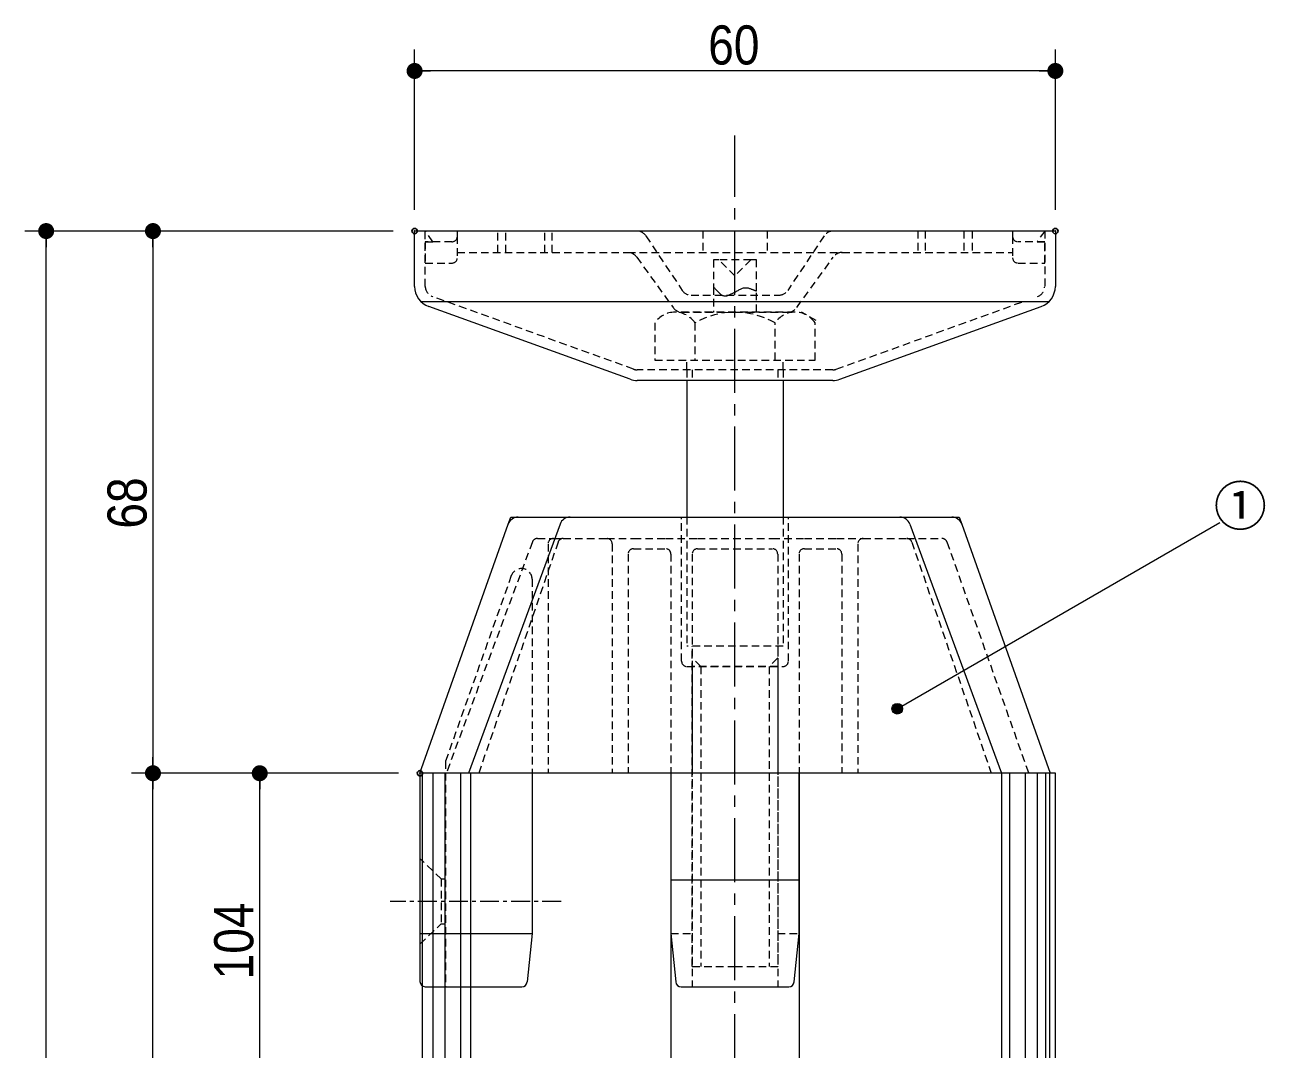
# Model space of a CAD drawing. Units: millimetres on the paper. Extents: x -396 to 396, y -304 to 304.
# Drawn here: x -245.2 to -129.1, y -39.4 to 56.5 of the extents above; entities that cross this region are included whole.
import ezdxf
from ezdxf.enums import TextEntityAlignment as Align

# ---------------------------------------------------------------- set-up
doc = ezdxf.new("R2010")
doc.units = ezdxf.units.MM
doc.header["$PDMODE"] = 32
doc.header["$PDSIZE"] = 0.5
for name, pattern in [('USER1', [2.91, 1.76, -0.4, 0.35, -0.4]), ('USER2', [1.11, 0.71, -0.4]), ('USER3', [10.5, 8, -0.5, 0.5, -0.5, 0.5, -0.5]), ('USER4', [9.172222, 5.997222, -1.058333, 1.058333, -1.058333])]:
    doc.linetypes.add(name, pattern=pattern)
for name, color, linetype, lineweight in [('0-0_2寸法-1', 7, 'Continuous', 15), ('0-1_0', 7, 'Continuous', 25), ('0-4_2寸法-3', 7, 'Continuous', 15), ('0-5_3一般', 7, 'USER2', 15)]:
    doc.layers.add(name, color=color, linetype=linetype, lineweight=lineweight)
doc.layers.add('0-2_Defpoints', color=7, linetype='Continuous')
doc.styles.add('ＭＳ Ｐゴシック', font='')
doc.styles.get('ＭＳ Ｐゴシック').set_extended_font_data('MS PGothic')

# ---------------------------------------------------------------- blocks, each defined once
blk = doc.blocks.new('_Dot')
at = {"layer": '0-1_0'}
blk.add_line((-0.5, 0), (-1, 0), dxfattribs=at)
for points in [[(0, 0), (-0.5, 0), (-0.4961, 0.0627)], [(0, 0), (-0.4961, -0.0627), (-0.5, 0)], [(0, 0), (-0.4961, 0.0627), (-0.4843, 0.1243)], [(0, 0), (-0.4843, -0.1243), (-0.4961, -0.0627)], [(0, 0), (-0.4843, 0.1243), (-0.4649, 0.1841)], [(0, 0), (-0.4649, -0.1841), (-0.4843, -0.1243)], [(0, 0), (-0.4649, 0.1841), (-0.4382, 0.2409)], [(0, 0), (-0.4382, -0.2409), (-0.4649, -0.1841)], [(0, 0), (-0.4382, 0.2409), (-0.4045, 0.2939)], [(0, 0), (-0.4045, -0.2939), (-0.4382, -0.2409)], [(0, 0), (-0.4045, 0.2939), (-0.3645, 0.3423)], [(0, 0), (-0.3645, -0.3423), (-0.4045, -0.2939)], [(0, 0), (-0.3645, 0.3423), (-0.3187, 0.3853)], [(0, 0), (-0.3187, -0.3853), (-0.3645, -0.3423)], [(0, 0), (-0.3187, 0.3853), (-0.2679, 0.4222)], [(0, 0), (-0.2679, -0.4222), (-0.3187, -0.3853)], [(0, 0), (-0.2679, 0.4222), (-0.2129, 0.4524)], [(0, 0), (-0.2129, -0.4524), (-0.2679, -0.4222)], [(0, 0), (-0.2129, 0.4524), (-0.1545, 0.4755)], [(0, 0), (-0.1545, -0.4755), (-0.2129, -0.4524)], [(0, 0), (-0.1545, 0.4755), (-0.0937, 0.4911)], [(0, 0), (-0.0937, -0.4911), (-0.1545, -0.4755)], [(0, 0), (-0.0937, 0.4911), (-0.0314, 0.499)], [(0, 0), (-0.0314, -0.499), (-0.0937, -0.4911)], [(0, 0), (-0.0314, 0.499), (0.0314, 0.499)], [(0, 0), (0.0314, -0.499), (-0.0314, -0.499)], [(0, 0), (0.0314, 0.499), (0.0937, 0.4911)], [(0, 0), (0.0937, 0.4911), (0.1545, 0.4755)], [(0, 0), (0.1545, 0.4755), (0.2129, 0.4524)], [(0, 0), (0.2129, 0.4524), (0.2679, 0.4222)], [(0, 0), (0.2679, 0.4222), (0.3187, 0.3853)], [(0, 0), (0.3187, 0.3853), (0.3645, 0.3423)], [(0, 0), (0.3645, 0.3423), (0.4045, 0.2939)], [(0, 0), (0.4045, 0.2939), (0.4382, 0.2409)], [(0, 0), (0.4382, 0.2409), (0.4649, 0.1841)], [(0, 0), (0.4649, 0.1841), (0.4843, 0.1243)], [(0, 0), (0.4843, 0.1243), (0.4961, 0.0627)], [(0, 0), (0.4961, 0.0627), (0.5, 0)], [(0, 0), (0.0937, -0.4911), (0.0314, -0.499)], [(0, 0), (0.1545, -0.4755), (0.0937, -0.4911)], [(0, 0), (0.2129, -0.4524), (0.1545, -0.4755)], [(0, 0), (0.2679, -0.4222), (0.2129, -0.4524)], [(0, 0), (0.3187, -0.3853), (0.2679, -0.4222)], [(0, 0), (0.3645, -0.3423), (0.3187, -0.3853)], [(0, 0), (0.4045, -0.2939), (0.3645, -0.3423)], [(0, 0), (0.4382, -0.2409), (0.4045, -0.2939)], [(0, 0), (0.4649, -0.1841), (0.4382, -0.2409)], [(0, 0), (0.4843, -0.1243), (0.4649, -0.1841)], [(0, 0), (0.4961, -0.0627), (0.4843, -0.1243)], [(0, 0), (0.5, 0), (0.4961, -0.0627)]]:
    blk.add_solid(points, dxfattribs=at)
blk = doc.blocks.new('グループ-16')
at = {"layer": '0-5_3一般'}
for p, q in [((-9.179, 37.22), (-26, 37.22)), ((-22.2, 35.22), (-22.2, 37.22)), ((-21.444, 35.22), (-21.444, 37.22)), ((-17.8, 35.22), (-17.8, 37.22)), ((-17.119, 35.22), (-17.119, 37.22)), ((0, 37.22), (-9.179, 37.22)), ((-3, 37.22), (-3, 35.22)), ((9.179, 37.22), (0, 37.22)), ((3, 37.22), (3, 35.22)), ((26, 37.22), (9.179, 37.22)), ((17.119, 37.22), (17.119, 35.22)), ((17.8, 37.22), (17.8, 35.22)), ((21.444, 37.22), (21.444, 35.22)), ((22.2, 37.22), (22.2, 35.22)), ((26, 37.22), (26, 36.72)), ((-29, 36.22), (-29, 34.22)), ((-26.5, 36.22), (-29, 36.22)), ((-8.347, 36.775), (-4.941, 31.665)), ((8.347, 36.775), (4.941, 31.665)), ((26, 36.72), (26, 34.72)), ((29, 36.22), (26.5, 36.22)), ((29, 34.22), (29, 36.22)), ((-26, 35.22), (-10.035, 35.22)), ((10.035, 35.22), (26, 35.22)), ((-29, 34.22), (-26.5, 34.22)), ((-9.203, 34.775), (-5.797, 30.065)), ((5.797, 30.065), (9.203, 34.775)), ((26.5, 34.22), (29, 34.22)), ((-4.109, 31.22), (4.109, 31.22)), ((-4.965, 29.62), (0, 29.62)), ((0, 29.62), (4.965, 29.62))]:
    blk.add_line(p, q, dxfattribs=at)
for points in [[(-26, 37.22), (-26, 36.72), (-26, 34.72)], [(-10.035, 35.22), (0, 35.22), (10.035, 35.22)]]:
    blk.add_lwpolyline(points, dxfattribs=at)
for centre, radius, start, end in [((-9.179, 36.22), 1, 33.69007, 90), ((9.179, 36.22), 1, 90, 146.30993), ((-26.5, 36.72), 0.5, 270, 0), ((26.5, 36.72), 0.5, 180, 270), ((-10.035, 34.22), 1, 33.69007, 90), ((10.035, 34.22), 1, 90, 146.30993), ((-26.5, 34.72), 0.5, 270, 0), ((26.5, 34.72), 0.5, 180, 270), ((-4.109, 32.22), 1, 213.69007, 270), ((4.109, 32.22), 1, 270, 326.30993), ((-4.965, 30.62), 1, 213.69007, 270), ((4.965, 30.62), 1, 270, 326.30993)]:
    blk.add_arc(centre, radius, start, end, dxfattribs=at)
blk = doc.blocks.new('グループ-17')
at = {"layer": '0-5_3一般', "linetype": 'Continuous'}
for p, q in [((-29.5, -13.577), (-21.236, 9.757)), ((-16.382, 9.769), (-24.967, -13.577)), ((-21, 10.423), (-20.293, 10.423)), ((-20.293, 10.423), (20.293, 10.423)), ((16.382, 9.769), (24.967, -13.577)), ((21.236, 9.757), (29.5, -13.577)), ((-29.5, -13.577), (-29.5, -33.077)), ((29.5, -13.577), (-29.477, -13.577)), ((-19, -13.577), (-19, -28.577)), ((-6, -13.577), (-6, -28.577)), ((6, -28.577), (6, -13.577)), ((-6, -23.577), (6, -23.577)), ((-29.5, -28.577), (-19, -28.577)), ((-19, -28.577), (-19.455, -33.126)), ((-6, -28.577), (-5.545, -33.126)), ((5.545, -33.126), (6, -28.577)), ((-29, -33.577), (-19.952, -33.577)), ((-5.048, -33.577), (5.048, -33.577)), ((-29.5, -149.703), (-29.5, -169.203)), ((-19.952, -149.203), (-29, -149.203)), ((-19.455, -149.654), (-19, -154.203)), ((-5.545, -149.654), (-6, -154.203)), ((5.048, -149.203), (-5.048, -149.203)), ((6, -154.203), (5.545, -149.654)), ((-19, -154.203), (-29.5, -154.203)), ((-19, -154.203), (-19, -169.203)), ((-6, -154.203), (-6, -169.203)), ((6, -169.203), (6, -154.203)), ((6, -159.203), (-6, -159.203)), ((-21.236, -192.537), (-29.5, -169.203)), ((-29.477, -169.203), (29.5, -169.203)), ((-24.967, -169.203), (-16.382, -192.548)), ((24.967, -169.203), (16.382, -192.548)), ((29.5, -169.203), (21.236, -192.537)), ((-20.293, -193.203), (-21, -193.203)), ((20.293, -193.203), (-20.293, -193.203))]:
    blk.add_line(p, q, dxfattribs=at)
at = {"layer": '0-5_3一般', "linetype": 'USER3'}
for p, q in [((-21.236, 9.757), (-21, 10.423)), ((20.293, 10.423), (21, 10.423)), ((21, 10.423), (21.236, 9.757)), ((-21, -193.203), (-21.236, -192.537)), ((21.236, -192.537), (21, -193.203)), ((21, -193.203), (20.293, -193.203))]:
    blk.add_line(p, q, dxfattribs=at)
at = {"layer": '0-5_3一般'}
for p, q in [((-5, -3.077), (-5, 10.423)), ((5, -3.077), (5, 10.423)), ((-18.497, 8.423), (-17, 8.423)), ((-17, 8.423), (-16.084, 8.423)), ((-16.084, 8.423), (-12, 8.423)), ((-12, 8.423), (-9.5, 8.423)), ((-9.5, 8.423), (-6.5, 8.423)), ((-6.5, 8.423), (-3.5, 8.423)), ((-3.5, 8.423), (3.5, 8.423)), ((16.084, 8.423), (19.374, 8.423)), ((-18.965, 8.098), (-27.037, -13.577)), ((-16.557, 8.086), (-24, -13.577)), ((-17.5, 7.923), (-17.5, -13.577)), ((-11.5, 7.923), (-11.5, -13.577)), ((-9.5, 7.459), (-6.5, 7.459)), ((-3.5, 7.459), (3.5, 7.459)), ((6.5, 7.459), (9.5, 7.459)), ((11.5, 7.923), (11.5, -13.577)), ((16.557, 8.086), (24, -13.577)), ((19.846, 8.09), (27.5, -13.577)), ((-10, 6.959), (-10, -13.577)), ((-6, 6.959), (-6, -13.577)), ((-4, 6.959), (-4, -33.577)), ((4, 6.959), (4, -33.577)), ((6, 6.959), (6, -13.577)), ((10, 6.959), (10, -13.577)), ((-20.943, 4.938), (-27.1, -12.447)), ((-19, 4.604), (-19, -13.577)), ((-4.5, -3.577), (4.5, -3.577)), ((-4, -3.577), (-4, -13.577)), ((-3.2, -3.577), (-3.2, -13.577)), ((3.2, -3.577), (3.2, -13.577)), ((4, -3.577), (4, -13.577)), ((-27.1, -12.447), (-27.1, -33.577)), ((-27.5, -23.477), (-29.5, -21.577)), ((-27.5, -23.477), (-27.5, -27.677)), ((-27.5, -23.477), (-27.1, -23.477)), ((-29.5, -29.577), (-27.5, -27.677)), ((-27.5, -27.677), (-27.1, -27.677)), ((-6, -28.577), (-4, -28.577)), ((4, -28.577), (6, -28.577)), ((-27.1, -149.203), (-27.1, -170.333)), ((-4, -149.203), (-4, -189.738)), ((4, -149.203), (4, -189.738)), ((-27.5, -155.103), (-29.5, -153.203)), ((-4, -154.203), (-6, -154.203)), ((6, -154.203), (4, -154.203)), ((-27.1, -155.103), (-27.5, -155.103)), ((-27.5, -155.103), (-27.5, -159.303)), ((-29.5, -161.203), (-27.5, -159.303)), ((-27.1, -159.303), (-27.5, -159.303)), ((-27.037, -169.203), (-18.965, -190.878)), ((-24, -169.203), (-16.557, -190.866)), ((-19, -169.203), (-19, -187.384)), ((-17.5, -169.203), (-17.5, -190.703)), ((-11.5, -169.203), (-11.5, -190.703)), ((-10, -169.203), (-10, -189.738)), ((-6, -169.203), (-6, -189.738)), ((-4, -169.203), (-4, -179.203)), ((-3.2, -169.203), (-3.2, -179.203)), ((3.2, -169.203), (3.2, -179.203)), ((4, -169.203), (4, -179.203)), ((6, -169.203), (6, -189.738)), ((10, -169.203), (10, -189.738)), ((11.5, -169.203), (11.5, -190.703)), ((24, -169.203), (16.557, -190.866)), ((27.5, -169.203), (19.846, -190.87)), ((-27.1, -170.333), (-20.943, -187.718)), ((-5, -193.203), (-5, -179.703)), ((4.5, -179.203), (-4.5, -179.203)), ((5, -193.203), (5, -179.703)), ((-6.5, -190.238), (-9.5, -190.238)), ((3.5, -190.238), (-3.5, -190.238)), ((9.5, -190.238), (6.5, -190.238)), ((-17, -191.203), (-18.497, -191.203)), ((-16.084, -191.203), (-17, -191.203)), ((-12, -191.203), (-16.084, -191.203)), ((-9.5, -191.203), (-12, -191.203)), ((-6.5, -191.203), (-9.5, -191.203)), ((-3.5, -191.203), (-6.5, -191.203)), ((3.5, -191.203), (-3.5, -191.203)), ((19.374, -191.203), (16.084, -191.203))]:
    blk.add_line(p, q, dxfattribs=at)
at = {"layer": '0-5_3一般', "linetype": 'USER1'}
for p, q in [((-16.283, -25.577), (-32.283, -25.577)), ((-32.283, -157.203), (-16.283, -157.203))]:
    blk.add_line(p, q, dxfattribs=at)
at = {"layer": '0-5_3一般'}
for points in [[(3.5, 8.423), (6.5, 8.423), (9.5, 8.423)], [(9.5, 8.423), (12, 8.423), (16.084, 8.423)], [(9.5, -191.203), (6.5, -191.203), (3.5, -191.203)], [(16.084, -191.203), (12, -191.203), (9.5, -191.203)]]:
    blk.add_lwpolyline(points, dxfattribs=at)
at = {"layer": '0-5_3一般', "linetype": 'Continuous'}
for centre, radius, start, end in [((-20.293, 9.423), 1, 90, 160.49755), ((-15.443, 9.423), 1, 90, 159.81007), ((15.443, 9.423), 1, 20.18993, 90), ((20.293, 9.423), 1, 19.50245, 90), ((-29, -33.077), 0.5, 180, 270), ((-19.952, -33.077), 0.5, 270, 354.28941), ((-5.048, -33.077), 0.5, 185.71059, 270), ((5.048, -33.077), 0.5, 270, 354.28941), ((-29, -149.703), 0.5, 90, 180), ((-19.952, -149.703), 0.5, 5.71059, 90), ((-5.048, -149.703), 0.5, 90, 174.28941), ((5.048, -149.703), 0.5, 5.71059, 90), ((-20.293, -192.203), 1, 199.50245, 270), ((-15.443, -192.203), 1, 200.18993, 270), ((15.443, -192.203), 1, 270, 339.81007), ((20.293, -192.203), 1, 270, 340.49755)]:
    blk.add_arc(centre, radius, start, end, dxfattribs=at)
at = {"layer": '0-5_3一般'}
for centre, radius, start, end in [((-18.497, 7.923), 0.5, 90, 159.57491), ((-17, 7.923), 0.5, 90, 180), ((-16.084, 7.923), 0.5, 90, 161.03815), ((-12, 7.923), 0.5, 0, 90), ((12, 7.923), 0.5, 90, 180), ((16.084, 7.923), 0.5, 18.96185, 90), ((19.374, 7.923), 0.5, 19.45706, 90), ((-9.5, 6.959), 0.5, 90, 180), ((-6.5, 6.959), 0.5, 0, 90), ((-3.5, 6.959), 0.5, 90, 180), ((3.5, 6.959), 0.5, 0, 90), ((6.5, 6.959), 0.5, 90, 180), ((9.5, 6.959), 0.5, 0, 90), ((-20, 4.604), 1, 0, 160.49755), ((-4.5, -3.077), 0.5, 180, 270), ((4.5, -3.077), 0.5, 270, 0), ((-4.5, -179.703), 0.5, 90, 180), ((4.5, -179.703), 0.5, 0, 90), ((-20, -187.384), 1, 199.50245, 0), ((-9.5, -189.738), 0.5, 180, 270), ((-6.5, -189.738), 0.5, 270, 0), ((-3.5, -189.738), 0.5, 180, 270), ((3.5, -189.738), 0.5, 270, 0), ((6.5, -189.738), 0.5, 180, 270), ((9.5, -189.738), 0.5, 270, 0), ((-18.497, -190.703), 0.5, 200.42509, 270), ((-17, -190.703), 0.5, 180, 270), ((-16.084, -190.703), 0.5, 198.96185, 270), ((-12, -190.703), 0.5, 270, 0), ((12, -190.703), 0.5, 180, 270), ((16.084, -190.703), 0.5, 270, 341.03815), ((19.374, -190.703), 0.5, 270, 340.54294)]:
    blk.add_arc(centre, radius, start, end, dxfattribs=at)
blk = doc.blocks.new('グループ-18')
at = {"layer": '0-5_3一般', "linetype": 'Continuous'}
for p, q in [((-30, 32.034), (-30, 37.22)), ((30, 37.22), (-30, 37.22)), ((30, 37.22), (30, 32.034)), ((-29.415, 30.62), (11.496, 30.62)), ((11.496, 30.62), (29.415, 30.62)), ((-9.824, 23.334), (-28.668, 30.148)), ((9.824, 23.334), (28.668, 30.148)), ((9.156, 23.22), (-9.156, 23.22))]:
    blk.add_line(p, q, dxfattribs=at)
at = {"layer": '0-5_3一般'}
for p, q in [((-29, 32.034), (-29, 37.22)), ((29, 37.22), (29, 32.034)), ((-9.49, 24.277), (-28.334, 31.091)), ((9.49, 24.277), (27.005, 30.62)), ((9.156, 24.22), (-9.156, 24.22)), ((-4, 24.22), (-4, 23.22)), ((-4, 24.22), (-4, 23.22)), ((4, 24.22), (4, 23.22)), ((4, 24.22), (4, 23.22))]:
    blk.add_line(p, q, dxfattribs=at)
for points in [[(-29, 36.22), (-28.3, 36.22), (-29, 37.22)], [(29, 37.22), (28.3, 36.22), (29, 36.22)]]:
    blk.add_lwpolyline(points, dxfattribs=at)
at = {"layer": '0-5_3一般', "linetype": 'Continuous'}
for centre, start, end in [((-28, 32.034), 180, 250.49755), ((28, 32.034), 289.50245, 0), ((-9.156, 25.22), 250.49755, 270), ((9.156, 25.22), 270, 289.50245)]:
    blk.add_arc(centre, 2, start, end, dxfattribs=at)
at = {"layer": '0-5_3一般'}
for centre, start, end in [((-28, 32.034), 180, 250.49755), ((28, 32.034), 289.50245, 0), ((-9.156, 25.22), 250.49755, 270), ((9.156, 25.22), 270, 289.50245)]:
    blk.add_arc(centre, 1, start, end, dxfattribs=at)
blk = doc.blocks.new('グループ-19')
at = {"layer": '0-5_3一般'}
for p, q in [((-2, 34.52), (-2, 31.966)), ((-1.5, 34.52), (-2, 34.52)), ((1.5, 34.52), (-1.5, 34.52)), ((2, 34.52), (1.5, 34.52)), ((2, 31.615), (2, 34.52)), ((-2, 31.966), (-2, 29.62)), ((2, 29.62), (2, 31.615)), ((5.629, 29.62), (-5.629, 29.62)), ((7.589, 28.838), (6.235, 29.62)), ((-7.506, 28.62), (-7.506, 25.12)), ((-3.753, 28.62), (-3.753, 25.12)), ((3.753, 25.12), (3.753, 28.62)), ((-4.5, 24.22), (-4.5, 25.12)), ((4.5, 24.22), (4.5, 25.12)), ((-4.5, 24.22), (-4.5, 23.22)), ((4.5, 24.22), (4.5, 23.22)), ((-4.5, 10.423), (-4.5, -1.677)), ((4.5, 10.423), (4.5, -1.677)), ((4.5, -1.677), (-4.5, -1.677)), ((-4, -31.677), (-4, -1.677)), ((4, -1.677), (4, -31.677)), ((-3.2, -3.577), (-4, -2.777)), ((4, -2.777), (3.2, -3.577)), ((4, -3.577), (-4, -3.577)), ((-3.2, -3.577), (-3.2, -31.677)), ((3.2, -3.577), (3.2, -31.677)), ((-4, -31.677), (0, -31.677)), ((0, -31.677), (4, -31.677))]:
    blk.add_line(p, q, dxfattribs=at)
at = {"layer": '0-5_3一般', "linetype": 'Continuous'}
for p, q in [((-4.5, 23.22), (-4.5, 10.423)), ((4.5, 23.22), (4.5, 10.423))]:
    blk.add_line(p, q, dxfattribs=at)
at = {"layer": '0-5_3一般'}
for points in [[(1.5, 34.52), (0, 33.02), (-1.5, 34.52)], [(-2, 31.966), (-1.967, 31.931), (-1.932, 31.894), (-1.897, 31.856), (-1.86, 31.818), (-1.822, 31.778), (-1.783, 31.737), (-1.743, 31.695), (-1.701, 31.652), (-1.659, 31.608), (-1.615, 31.563), (-1.57, 31.516), (-1.524, 31.469), (-1.476, 31.42), (-1.428, 31.371), (-1.378, 31.324), (-1.327, 31.282), (-1.275, 31.245), (-1.221, 31.215), (-1.166, 31.189), (-1.11, 31.169), (-1.053, 31.155), (-0.994, 31.146), (-0.934, 31.143), (-0.873, 31.145), (-0.811, 31.153), (-0.747, 31.166), (-0.682, 31.185), (-0.616, 31.209), (-0.549, 31.236), (-0.481, 31.265), (-0.413, 31.295), (-0.345, 31.327), (-0.276, 31.359), (-0.207, 31.393), (-0.137, 31.428), (-0.067, 31.464), (0.004, 31.501), (0.075, 31.54), (0.146, 31.58)], [(0.146, 31.58), (0.218, 31.621), (0.291, 31.663), (0.363, 31.707), (0.436, 31.748), (0.508, 31.785), (0.578, 31.818), (0.648, 31.846), (0.717, 31.869), (0.785, 31.887), (0.852, 31.901), (0.918, 31.911), (0.983, 31.915), (1.048, 31.915), (1.111, 31.91), (1.174, 31.901), (1.235, 31.887), (1.296, 31.868), (1.356, 31.847), (1.414, 31.826), (1.47, 31.806), (1.526, 31.787), (1.579, 31.768), (1.632, 31.749), (1.683, 31.731), (1.732, 31.713), (1.781, 31.695), (1.827, 31.678), (1.873, 31.662), (1.917, 31.646), (1.959, 31.63), (2, 31.615), (2, 31.615)], [(-7.506, 25.12), (7.506, 25.12), (7.506, 28.62)]]:
    blk.add_lwpolyline(points, dxfattribs=at)
for centre, radius, start, end in [((-5.629, 27.36), 2.26, 33.89024, 146.10976), ((0, 22.078), 7.542, 60.15828, 119.84172), ((5.629, 27.36), 2.26, 33.89024, 146.10976)]:
    blk.add_arc(centre, radius, start, end, dxfattribs=at)
for name in ['グループ-18', 'グループ-16', 'グループ-17']:
    blk.add_blockref(name, (0, 0), dxfattribs=at)
blk = doc.blocks.new('グループ-20')
at = {"layer": '0-5_3一般', "linetype": 'Continuous'}
for p, q in [((-28.304, -13.577), (-28.304, -169.203)), ((-27.179, -13.577), (-27.179, -169.203)), ((-25.713, -13.577), (-25.713, -169.203)), ((-24.763, -13.577), (-24.763, -169.203)), ((-6, -13.577), (-6, -169.203)), ((6, -13.577), (6, -169.203)), ((24.967, -13.577), (24.967, -169.203)), ((25.713, -13.577), (25.713, -169.203)), ((27.179, -13.577), (27.179, -169.203)), ((28.304, -13.577), (28.304, -169.203)), ((29.067, -13.577), (29.067, -169.203)), ((29.452, -13.577), (29.452, -169.203))]:
    blk.add_line(p, q, dxfattribs=at)
blk.add_lwpolyline([(-29.291, -169.203), (30, -169.203), (30, -13.577), (-29.291, -13.577)], close=True, dxfattribs=at)
blk = doc.blocks.new('グループ-22')
at = {"layer": '0-5_3一般', "linetype": 'USER4'}
blk.add_line((0, -225.578), (0, 46.183), dxfattribs=at)
at = {"layer": '0-5_3一般'}
for name in ['グループ-19', 'グループ-20']:
    blk.add_blockref(name, (0, 0), dxfattribs=at)
blk = doc.blocks.new('グループ-23')
at = {"layer": '0-5_3一般'}
blk.add_blockref('グループ-22', (0, 0), dxfattribs=at)

msp = doc.modelspace()

# ---------------------------------------------------------------- hatches: boundary and pattern name
at = {"layer": '0-4_2寸法-3'}
msp.add_hatch(color=256, dxfattribs=at).paths.add_polyline_path([(-163.049, -7.531, 1), (-164.051, -7.531, 1)])

# ---------------------------------------------------------------- linework, layer by layer
at = {"layer": '0-0_2寸法-1'}
for p, q in [((-208.75, 39.22), (-208.75, 54.22)), ((-148.75, 39.22), (-148.75, 54.22)), ((-150.251, 52.22), (-207.249, 52.22)), ((-235.25, 37.22), (-245.25, 37.22)), ((-210.75, 37.22), (-235.25, 37.22)), ((-243.25, -218.499), (-243.25, 35.719)), ((-233.25, 35.719), (-233.25, -12.076)), ((-210.25, -13.577), (-235.25, -13.577)), ((-225.25, -13.577), (-235.25, -13.577)), ((-210.25, -13.577), (-225.25, -13.577)), ((-233.25, -167.703), (-233.25, -15.077)), ((-223.25, -42.953), (-223.25, -15.077))]:
    msp.add_line(p, q, dxfattribs=at)
at = {"layer": '0-2_Defpoints'}
for p in [(-208.75, 52.22), (-243.25, 37.22), (-233.25, 37.22), (-208.75, 37.22), (-148.75, 37.22), (-233.25, -13.577), (-223.25, -13.577), (-208.25, -13.577)]:
    msp.add_point(p, dxfattribs=at)
at = {"layer": '0-4_2寸法-3'}
msp.add_line((-163.55, -7.531), (-133.358, 9.9), dxfattribs=at)
msp.add_circle((-163.55, -7.531), 0.501, dxfattribs=at)

# ---------------------------------------------------------------- block references
at = {"layer": '0-0_2寸法-1', "xscale": 1.500684, "yscale": 1.500684}
for p, rotation in [((-208.75, 52.22), 180), ((-243.25, 37.22), 90), ((-233.25, 37.22), 90), ((-233.25, -13.577), 270), ((-233.25, -13.577), 90), ((-223.25, -13.577), 90)]:
    msp.add_blockref('_Dot', p, dxfattribs=dict(at, rotation=rotation))
msp.add_blockref('_Dot', (-148.75, 52.22), dxfattribs=at)
at = {"layer": '0-5_3一般'}
msp.add_blockref('グループ-23', (-178.75, 0), dxfattribs=at)

# ---------------------------------------------------------------- texts
at = {"layer": '0-0_2寸法-1', "style": 'ＭＳ Ｐゴシック', "width": 0.9}
msp.add_text('60', height=3.666, dxfattribs=at).set_placement((-181.258, 51.724), align=Align.BOTTOM_LEFT)
for s, p in [('68', (-232.744, 9.342)), ('104', (-222.754, -32.886))]:
    msp.add_text(s, height=3.666, rotation=90, dxfattribs=at).set_placement(p, align=Align.BOTTOM_LEFT)
at = {"layer": '0-4_2寸法-3', "style": 'ＭＳ Ｐゴシック'}
msp.add_text('①', height=3.666, dxfattribs=at).set_placement((-133.931, 8.527), align=Align.BOTTOM_LEFT)

doc.saveas('drawing.dxf')
